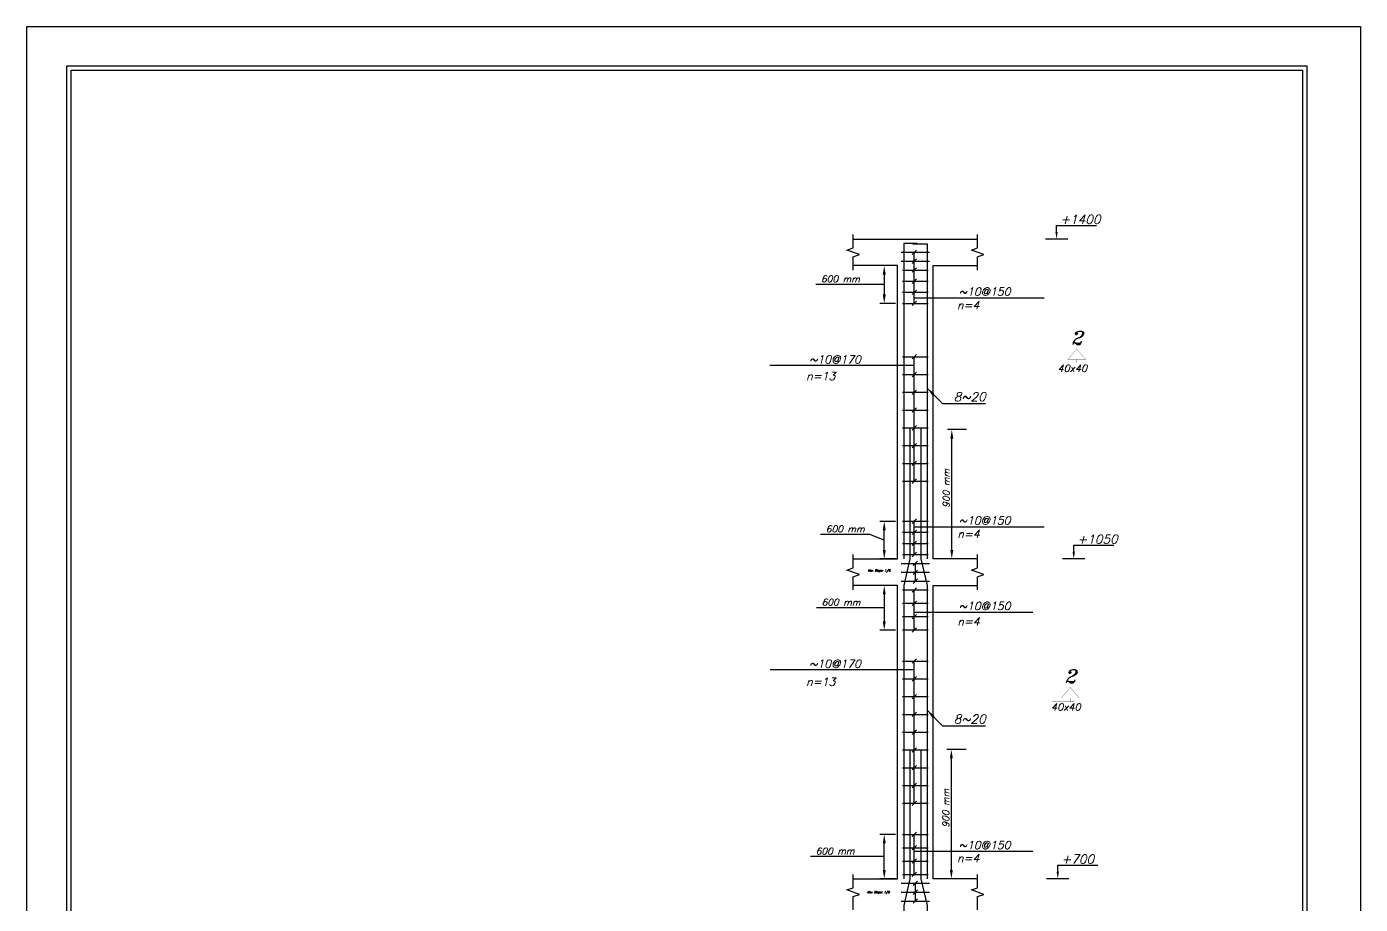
# Model space of a CAD drawing. Header units: inches. Extents: x -1152 to 1352, y 183 to 608.
# Drawn here: x 372.78 to 402.78, y 254.82 to 274.58 of the extents above; entities that cross this region are included whole.
import ezdxf
from ezdxf.enums import TextEntityAlignment as Align

# ---------------------------------------------------------------- set-up
doc = ezdxf.new("R2010")
doc.units = ezdxf.units.IN
doc.header["$MEASUREMENT"] = 0
doc.layers.add('SAZE_DRAWINGS', color=7, linetype='Continuous')
doc.styles.add('SAZE_STYLE', font='romancp.shx', dxfattribs={"oblique": 15})
doc.styles.add('SAZE_STYLE1', font='romant.shx', dxfattribs={"oblique": 15})
doc.dimstyles.new('SAZE_DIM_STYLE', dxfattribs={"dimtxt": 0.2, "dimasz": 0.2, "dimexe": 0.1, "dimexo": 0.05, "dimgap": 0.05, "dimtad": 0, "dimzin": 0, "dimdsep": 46, "dimtxsty": 'SAZE_STYLE', "dimcen": 0.09, "dimclrd": 2, "dimclre": 2, "dimclrt": 3, "dimadec": 0, "dimazin": 0, "dimtfac": 1, "dimtdec": 4, "dimtix": 1, "dimtmove": 1, "dimatfit": 3, "dimfxl": 1, "dimtolj": 1, "dimtzin": 0, "dimarcsym": 0})

# ---------------------------------------------------------------- blocks, each defined once
blk = doc.blocks.new('*D63')
at = {"layer": 'DEFPOINTS', "color": 0, "transparency": 16777216}
for p in [(392.066, 256.396), (392.366, 256.396), (392.366, 255.398)]:
    blk.add_point(p, dxfattribs=at)
at = {"layer": 'SAZE_DRAWINGS', "color": 2, "lineweight": -2, "transparency": 16777216}
for p, q in [((392.316, 256.396), (391.966, 256.396)), ((392.066, 255.598), (392.066, 256.196)), ((391.512, 255.897), (390.409, 255.897)), ((392.066, 255.897), (391.512, 255.897)), ((392.316, 255.398), (391.966, 255.398))]:
    blk.add_line(p, q, dxfattribs=at)
at = {"layer": 'SAZE_DRAWINGS', "color": 2, "transparency": 16777216}
for points in [[(392.033, 256.196), (392.1, 256.196), (392.066, 256.396)], [(392.033, 255.598), (392.1, 255.598), (392.066, 255.398)]]:
    blk.add_solid(points, dxfattribs=at)
at = {"layer": 'SAZE_DRAWINGS', "color": 3, "transparency": 16777216, "insert": (390.961, 256.022), "char_height": 0.15, "attachment_point": 5, "style": 'SAZE_STYLE'}
blk.add_mtext('\\A1;600 mm', dxfattribs=at)
blk = doc.blocks.new('*D64')
at = {"layer": 'DEFPOINTS', "color": 0, "transparency": 16777216}
for p in [(392.366, 261.998), (392.066, 260.996), (392.366, 260.996)]:
    blk.add_point(p, dxfattribs=at)
at = {"layer": 'SAZE_DRAWINGS', "color": 2, "lineweight": -2, "transparency": 16777216}
for p, q in [((392.316, 261.998), (391.966, 261.998)), ((392.066, 261.798), (392.066, 261.196)), ((391.646, 261.497), (390.543, 261.497)), ((392.066, 261.497), (391.646, 261.497)), ((392.316, 260.996), (391.966, 260.996))]:
    blk.add_line(p, q, dxfattribs=at)
at = {"layer": 'SAZE_DRAWINGS', "color": 2, "transparency": 16777216}
for points in [[(392.033, 261.798), (392.1, 261.798), (392.066, 261.998)], [(392.033, 261.196), (392.1, 261.196), (392.066, 260.996)]]:
    blk.add_solid(points, dxfattribs=at)
at = {"layer": 'SAZE_DRAWINGS', "color": 3, "transparency": 16777216, "insert": (391.094, 261.622), "char_height": 0.15, "attachment_point": 5, "style": 'SAZE_STYLE'}
blk.add_mtext('\\A1;600 mm', dxfattribs=at)
blk = doc.blocks.new('*D59')
at = {"layer": 'DEFPOINTS', "color": 0, "transparency": 16777216}
for p in [(392.066, 263.443), (392.366, 263.443), (392.366, 262.598)]:
    blk.add_point(p, dxfattribs=at)
at = {"layer": 'SAZE_DRAWINGS', "color": 2, "lineweight": -2, "transparency": 16777216}
for p, q in [((392.316, 263.443), (391.966, 263.443)), ((391.739, 263.147), (390.636, 263.147)), ((392.066, 263.021), (391.739, 263.147)), ((392.066, 262.798), (392.066, 263.243)), ((392.316, 262.598), (391.966, 262.598))]:
    blk.add_line(p, q, dxfattribs=at)
at = {"layer": 'SAZE_DRAWINGS', "color": 2, "transparency": 16777216}
for points in [[(392.033, 263.243), (392.1, 263.243), (392.066, 263.443)], [(392.033, 262.798), (392.1, 262.798), (392.066, 262.598)]]:
    blk.add_solid(points, dxfattribs=at)
at = {"layer": 'SAZE_DRAWINGS', "color": 3, "transparency": 16777216, "insert": (391.188, 263.272), "char_height": 0.15, "attachment_point": 5, "style": 'SAZE_STYLE'}
blk.add_mtext('\\A1;600 mm', dxfattribs=at)
blk = doc.blocks.new('*D60')
at = {"layer": 'DEFPOINTS', "color": 0, "transparency": 16777216}
for p in [(392.366, 269.198), (392.066, 268.349), (392.366, 268.349)]:
    blk.add_point(p, dxfattribs=at)
at = {"layer": 'SAZE_DRAWINGS', "color": 2, "lineweight": -2, "transparency": 16777216}
for p, q in [((392.316, 269.198), (391.966, 269.198)), ((392.066, 268.998), (392.066, 268.549)), ((391.631, 268.774), (390.528, 268.774)), ((392.066, 268.774), (391.631, 268.774)), ((392.316, 268.349), (391.966, 268.349))]:
    blk.add_line(p, q, dxfattribs=at)
at = {"layer": 'SAZE_DRAWINGS', "color": 2, "transparency": 16777216}
for points in [[(392.033, 268.998), (392.1, 268.998), (392.066, 269.198)], [(392.033, 268.549), (392.1, 268.549), (392.066, 268.349)]]:
    blk.add_solid(points, dxfattribs=at)
at = {"layer": 'SAZE_DRAWINGS', "color": 3, "transparency": 16777216, "insert": (391.08, 268.899), "char_height": 0.15, "attachment_point": 5, "style": 'SAZE_STYLE'}
blk.add_mtext('\\A1;600 mm', dxfattribs=at)
blk = doc.blocks.new('jytyjt')
at = {"color": 6}
for p, q in [((2157.49, 1354.17), (2574.37, 1354.17)), ((2574.37, 1354.17), (2574.37, 1054.17)), ((2574.37, 1054.17), (2157.49, 1054.17))]:
    blk.add_line(p, q, dxfattribs=at)
blk = doc.blocks.new('*D498')
at = {"layer": 'DEFPOINTS', "color": 0, "transparency": 16777216}
for p in [(393.576, 258.307), (393.956, 258.307), (393.876, 255.398)]:
    blk.add_point(p, dxfattribs=at)
at = {"layer": 'SAZE_DRAWINGS', "color": 2, "lineweight": -2, "transparency": 16777216}
for p, q in [((393.906, 258.307), (393.476, 258.307)), ((393.576, 255.598), (393.576, 258.107)), ((393.826, 255.398), (393.476, 255.398))]:
    blk.add_line(p, q, dxfattribs=at)
at = {"layer": 'SAZE_DRAWINGS', "color": 2, "transparency": 16777216}
for points in [[(393.543, 258.107), (393.61, 258.107), (393.576, 258.307)], [(393.543, 255.598), (393.61, 255.598), (393.576, 255.398)]]:
    blk.add_solid(points, dxfattribs=at)
at = {"layer": 'SAZE_DRAWINGS', "color": 3, "transparency": 16777216, "insert": (393.451, 256.986), "char_height": 0.15, "attachment_point": 5, "rotation": 90, "style": 'SAZE_STYLE'}
blk.add_mtext('\\A1;{\\Fromancp|c178;9}00 mm', dxfattribs=at)
blk = doc.blocks.new('*D499')
at = {"layer": 'DEFPOINTS', "color": 0, "transparency": 16777216}
for p in [(393.586, 265.507), (393.966, 265.507), (393.886, 262.598)]:
    blk.add_point(p, dxfattribs=at)
at = {"layer": 'SAZE_DRAWINGS', "color": 2, "lineweight": -2, "transparency": 16777216}
for p, q in [((393.916, 265.507), (393.486, 265.507)), ((393.586, 262.798), (393.586, 265.307)), ((393.836, 262.598), (393.486, 262.598))]:
    blk.add_line(p, q, dxfattribs=at)
at = {"layer": 'SAZE_DRAWINGS', "color": 2, "transparency": 16777216}
for points in [[(393.553, 265.307), (393.62, 265.307), (393.586, 265.507)], [(393.553, 262.798), (393.62, 262.798), (393.586, 262.598)]]:
    blk.add_solid(points, dxfattribs=at)
at = {"layer": 'SAZE_DRAWINGS', "color": 3, "transparency": 16777216, "insert": (393.461, 264.186), "char_height": 0.15, "attachment_point": 5, "rotation": 90, "style": 'SAZE_STYLE'}
blk.add_mtext('\\A1;{\\Fromancp|c178;9}00 mm', dxfattribs=at)

msp = doc.modelspace()

# ---------------------------------------------------------------- linework, layer by layer
at = {"color": 8}
for p, q in [((373.67568, 273.69548), (401.57568, 273.69548)), ((373.67568, 233.68968), (373.67568, 273.69548)), ((401.57568, 273.69548), (401.57568, 233.68968)), ((373.77568, 273.59548), (401.47568, 273.59548)), ((373.77568, 233.78968), (373.77568, 273.59548)), ((401.47568, 273.59548), (401.47568, 233.78968))]:
    msp.add_line(p, q, dxfattribs=at)
at = {"layer": 'SAZE_DRAWINGS', "color": 3}
for p, q in [((391.36638, 269.79792), (394.16638, 269.79792)), ((396.19273, 269.79792), (395.69273, 269.79792)), ((392.44638, 269.49792), (393.08638, 269.49792)), ((392.44638, 269.29792), (393.08638, 269.29792)), ((392.47938, 269.09792), (393.05338, 269.09792)), ((392.47938, 268.84792), (393.05338, 268.84792)), ((392.47938, 268.59792), (393.05338, 268.59792)), ((392.47938, 268.34792), (393.05338, 268.34792)), ((392.47938, 267.14792), (393.05338, 267.14792)), ((392.47938, 266.74792), (393.05338, 266.74792)), ((392.47938, 266.34792), (393.05338, 266.34792)), ((392.47938, 265.94792), (393.05338, 265.94792)), ((392.47938, 265.54792), (393.05338, 265.54792)), ((392.47938, 265.14792), (393.05338, 265.14792)), ((392.47938, 264.74792), (393.05338, 264.74792)), ((392.47938, 264.34792), (393.05338, 264.34792)), ((392.47938, 263.44792), (393.05338, 263.44792)), ((392.47938, 263.19792), (393.05338, 263.19792)), ((392.47938, 262.94792), (393.05338, 262.94792)), ((392.47938, 262.69792), (393.05338, 262.69792)), ((396.57886, 262.59792), (396.07886, 262.59792)), ((392.44638, 262.49792), (393.08638, 262.49792)), ((392.44638, 262.29792), (393.08638, 262.29792)), ((392.44638, 262.09792), (393.08638, 262.09792)), ((392.47938, 261.89792), (393.05338, 261.89792)), ((392.47938, 261.59792), (393.05338, 261.59792)), ((392.47938, 261.29792), (393.05338, 261.29792)), ((392.47938, 260.99792), (393.05338, 260.99792)), ((392.47938, 260.29792), (393.05338, 260.29792)), ((392.47938, 259.89792), (393.05338, 259.89792)), ((392.47938, 259.49792), (393.05338, 259.49792)), ((392.47938, 259.09792), (393.05338, 259.09792)), ((392.47938, 258.69792), (393.05338, 258.69792)), ((392.47938, 258.29792), (393.05338, 258.29792)), ((392.47938, 257.89792), (393.05338, 257.89792)), ((392.47938, 257.49792), (393.05338, 257.49792)), ((392.47938, 257.09792), (393.05338, 257.09792)), ((392.47938, 256.39792), (393.05338, 256.39792)), ((392.47938, 256.09792), (393.05338, 256.09792)), ((392.47938, 255.79792), (393.05338, 255.79792)), ((392.47938, 255.49792), (393.05338, 255.49792)), ((396.21895, 255.39792), (395.71895, 255.39792)), ((392.44638, 255.29792), (393.08638, 255.29792)), ((392.44638, 255.09792), (393.08638, 255.09792)), ((392.44638, 254.89792), (393.08638, 254.89792))]:
    msp.add_line(p, q, dxfattribs=at)
at = {"layer": 'SAZE_DRAWINGS', "color": 2}
for p, q in [((392.69138, 269.44792), (392.79138, 269.54792)), ((392.74138, 269.29792), (392.74138, 269.49792)), ((392.69138, 269.24792), (392.79138, 269.34792)), ((392.79138, 269.14792), (392.69138, 269.04792)), ((392.74138, 268.34792), (392.74138, 269.29792)), ((392.79138, 268.89792), (392.69138, 268.79792)), ((392.79138, 268.64792), (392.69138, 268.54792)), ((392.79138, 268.39792), (392.69138, 268.29792)), ((392.74138, 268.47292), (395.66675, 268.47292)), ((392.79138, 267.19792), (392.69138, 267.09792)), ((392.74138, 264.34792), (392.74138, 267.14792)), ((392.74138, 266.94792), (389.49281, 266.94792)), ((392.79138, 266.79792), (392.69138, 266.69792)), ((392.79138, 266.39792), (392.69138, 266.29792)), ((392.79138, 265.99792), (392.69138, 265.89792)), ((392.79138, 265.59792), (392.69138, 265.49792)), ((392.79138, 265.19792), (392.69138, 265.09792)), ((392.79138, 264.79792), (392.69138, 264.69792)), ((392.79138, 264.39792), (392.69138, 264.29792)), ((392.79138, 263.49792), (392.69138, 263.39792)), ((392.74138, 262.69792), (392.74138, 263.44792)), ((392.79138, 263.24792), (392.69138, 263.14792)), ((392.74138, 263.32292), (395.66675, 263.32292)), ((392.79138, 262.99792), (392.69138, 262.89792)), ((392.79138, 262.74792), (392.69138, 262.64792)), ((392.71638, 262.44792), (392.81638, 262.54792)), ((392.71638, 262.24792), (392.81638, 262.34792)), ((392.76638, 262.09792), (392.76638, 262.49792)), ((392.79138, 261.94792), (392.69138, 261.84792)), ((392.71638, 262.04792), (392.81638, 262.14792)), ((392.79138, 261.64792), (392.69138, 261.54792)), ((392.74138, 260.99792), (392.74138, 261.89792)), ((392.79138, 261.34792), (392.69138, 261.24792)), ((392.74138, 261.39792), (395.40961, 261.39792)), ((392.79138, 261.04792), (392.69138, 260.94792)), ((392.79138, 260.34792), (392.69138, 260.24792)), ((392.74138, 257.09792), (392.74138, 260.29792)), ((392.74138, 260.09792), (389.50138, 260.09792)), ((392.79138, 259.94792), (392.69138, 259.84792)), ((392.79138, 259.54792), (392.69138, 259.44792)), ((392.79138, 259.14792), (392.69138, 259.04792)), ((392.79138, 258.74792), (392.69138, 258.64792)), ((392.79138, 258.34792), (392.69138, 258.24792)), ((392.79138, 257.94792), (392.69138, 257.84792)), ((392.79138, 257.54792), (392.69138, 257.44792)), ((392.79138, 257.14792), (392.69138, 257.04792)), ((392.79138, 256.44792), (392.69138, 256.34792)), ((392.74138, 255.49792), (392.74138, 256.39792)), ((392.79138, 256.14792), (392.69138, 256.04792)), ((392.74138, 256.01792), (395.40961, 256.01792)), ((392.79138, 255.84792), (392.69138, 255.74792)), ((392.79138, 255.54792), (392.69138, 255.44792)), ((392.71638, 255.24792), (392.81638, 255.34792)), ((392.71638, 255.04792), (392.81638, 255.14792)), ((392.76638, 254.89792), (392.76638, 255.29792)), ((392.71638, 254.84792), (392.81638, 254.94792))]:
    msp.add_line(p, q, dxfattribs=at)
at = {"layer": 'SAZE_DRAWINGS', "color": 3}
for points in [[(395.94273, 269.95792), (395.94273, 270.10329), (396.14273, 270.10329), (396.84219, 270.10329)], [(391.36638, 262.59792), (392.36638, 262.59792), (392.36638, 269.19792), (391.36638, 269.19792)], [(394.16638, 262.59792), (393.16638, 262.59792), (393.16638, 269.19792), (394.16638, 269.19792)], [(396.32886, 262.75792), (396.32886, 262.90329), (396.52886, 262.90329), (397.22831, 262.90329)], [(391.36638, 255.39792), (392.36638, 255.39792), (392.36638, 261.99792), (391.36638, 261.99792)], [(394.16638, 255.39792), (393.16638, 255.39792), (393.16638, 261.99792), (394.16638, 261.99792)], [(395.96895, 255.55792), (395.96895, 255.70329), (396.16895, 255.70329), (396.86841, 255.70329)]]:
    msp.add_lwpolyline(points, dxfattribs=at)
at = {"layer": 'SAZE_DRAWINGS', "color": 1}
for points in [[(391.36638, 269.09792), (391.36638, 269.39792), (391.50638, 269.44792), (391.22638, 269.54792), (391.36638, 269.59792), (391.36638, 269.89792)], [(394.16638, 269.09792), (394.16638, 269.39792), (394.30638, 269.44792), (394.02638, 269.54792), (394.16638, 269.59792), (394.16638, 269.89792)], [(391.36638, 261.89792), (391.36638, 262.19792), (391.50638, 262.24792), (391.22638, 262.34792), (391.36638, 262.39792), (391.36638, 262.69792)], [(394.16638, 261.89792), (394.16638, 262.19792), (394.30638, 262.24792), (394.02638, 262.34792), (394.16638, 262.39792), (394.16638, 262.69792)], [(391.36638, 254.69792), (391.36638, 254.99792), (391.50638, 255.04792), (391.22638, 255.14792), (391.36638, 255.19792), (391.36638, 255.49792)], [(394.16638, 254.69792), (394.16638, 254.99792), (394.30638, 255.04792), (394.02638, 255.14792), (394.16638, 255.19792), (394.16638, 255.49792)]]:
    msp.add_lwpolyline(points, dxfattribs=at)
at = {"layer": 'SAZE_DRAWINGS', "color": 6}
for points in [[(392.8065, 269.69792), (392.50438, 269.69792), (392.50438, 262.59792)], [(392.71276, 269.68568), (393.02838, 269.68781), (393.02838, 262.59792)], [(392.64238, 265.54792), (392.64238, 262.59792), (392.50438, 261.99792), (392.50438, 255.39792)], [(392.89038, 265.54792), (392.89038, 262.59792), (393.02838, 261.99792), (393.02838, 255.39792)], [(392.64238, 258.29792), (392.64238, 255.39792), (392.50438, 254.79792), (392.50438, 248.19792)], [(392.89038, 258.29792), (392.89038, 255.39792), (393.02838, 254.79792), (393.02838, 248.19792)]]:
    msp.add_lwpolyline(points, dxfattribs=at)
at = {"layer": 'SAZE_DRAWINGS', "color": 3, "const_width": 0.005}
for points in [[(396.19681, 267.08655), (396.59681, 267.08655), (396.39681, 267.32655)], [(396.05028, 259.46661), (396.45028, 259.46661), (396.25028, 259.70661)]]:
    msp.add_lwpolyline(points, close=True, dxfattribs=at)
for points in [[(396.39681, 267.08655), (396.39681, 267.00655), (396.49681, 267.00655), (395.99681, 267.00655)], [(396.25028, 259.46661), (396.25028, 259.38661), (396.35028, 259.38661), (395.85028, 259.38661)]]:
    msp.add_lwpolyline(points, dxfattribs=at)
at = {"layer": 'SAZE_DRAWINGS', "color": 3}
for points in [[(395.9694, 269.95792), (395.94273, 269.79792), (395.91607, 269.95792)], [(396.35553, 262.75792), (396.32886, 262.59792), (396.30219, 262.75792)], [(395.99562, 255.55792), (395.96895, 255.39792), (395.94229, 255.55792)]]:
    msp.add_solid(points, dxfattribs=at)

# ---------------------------------------------------------------- block references
at = {"xscale": 0.1000000000003638, "yscale": 0.1000000000003638, "zscale": 0.1000000000003638, "rotation": 90}
msp.add_blockref('jytyjt', (508.1929, 17.1402), dxfattribs=at)

# ---------------------------------------------------------------- texts
at = {"layer": 'SAZE_DRAWINGS', "color": 2, "style": 'SAZE_STYLE', "oblique": 15}
for s, p in [('~10@150', (393.74138, 268.52292)), ('n=4', (393.70378, 268.21745)), ('n=13', (390.31059, 266.62189)), ('~10@150', (393.74138, 263.37292)), ('n=4', (393.71275, 263.06872)), ('~10@150', (393.74138, 261.44792)), ('n=4', (393.71278, 261.09886)), ('n=13', (390.31044, 259.74154)), ('~10@150', (393.74138, 256.06792)), ('n=4', (393.7038, 255.77221))]:
    msp.add_text(s, height=0.18, dxfattribs=at).set_placement(p)
at = {"layer": 'SAZE_DRAWINGS', "color": 3, "style": 'SAZE_STYLE1', "oblique": 15}
for p in [(396.39681, 267.42655), (396.25028, 259.80661)]:
    msp.add_text('2', height=0.3, dxfattribs=at).set_placement(p, align=Align.CENTER)
at = {"layer": 'SAZE_DRAWINGS', "color": 2, "style": 'SAZE_STYLE', "oblique": 15}
for p in [(391.54138, 266.99792), (391.54138, 260.14792)]:
    msp.add_text('~10@170', height=0.18, dxfattribs=at).set_placement(p, align=Align.RIGHT)
at = {"layer": 'SAZE_DRAWINGS', "color": 3, "style": 'SAZE_STYLE1', "oblique": 15}
for p in [(396.29681, 266.96655), (396.15028, 259.34661)]:
    msp.add_text('40x40', height=0.16, dxfattribs=at).set_placement(p, align=Align.TOP_CENTER)
at = {"layer": 'SAZE_DRAWINGS', "color": 2, "style": 'SAZE_STYLE1', "oblique": 15}
for p in [(391.94907, 262.33517), (391.93348, 255.09651)]:
    msp.add_text('Max Slope: 1/6', height=0.0476804, dxfattribs=at).set_placement(p, align=Align.MIDDLE_CENTER)
at = {"layer": 'SAZE_DRAWINGS', "color": 3, "char_height": 0.2, "attachment_point": 7, "style": 'SAZE_STYLE'}
for s, insert in [('+1400', (396.02307, 270.14155)), ('\\A1;8~20', (393.62838, 266.14435)), ('+1050', (396.4092, 262.94155)), ('\\A1;8~20', (393.62838, 258.89292)), ('+700', (396.04929, 255.74155))]:
    msp.add_mtext(s, dxfattribs=dict(at, insert=insert))

# ---------------------------------------------------------------- dimensions: what is measured, and where the dimension line sits
at = {"layer": 'SAZE_DRAWINGS', "color": 3}
for base, p1, p2, text, picture, middle in [((392.06638, 268.34926), (392.36638, 269.19792), (392.36638, 268.34926), '600 mm', '*D60', (391.58119, 268.77359)), ((393.58618, 265.50699), (393.88618, 262.59792), (393.96618, 265.50699), '{\\Fromancp|c178;9}00 mm', '*D499', (393.58618, 264.18649)), ((392.06638, 263.44314), (392.36638, 262.59792), (392.36638, 263.44314), '600 mm', '*D59', (391.68903, 263.14681)), ((392.06638, 260.99601), (392.36638, 261.99792), (392.36638, 260.99601), '600 mm', '*D64', (391.59563, 261.49696)), ((393.57639, 258.30699), (393.87639, 255.39792), (393.95639, 258.30699), '{\\Fromancp|c178;9}00 mm', '*D498', (393.57639, 256.98649)), ((392.06638, 256.39607), (392.36638, 255.39792), (392.36638, 256.39607), '600 mm', '*D63', (391.46216, 255.89699))]:
    dim = msp.add_linear_dim(base=base, p1=p1, p2=p2, angle=90, text=text, dimstyle='SAZE_DIM_STYLE', override={"dimtxt": 0.15, "dimtad": 1, "dimtoh": 1, "dimdec": 1, "dimlfac": 50, "dimrnd": 0.5, "dimzin": 8}, dxfattribs=at)
    dim.commit()
    dim.dimension.update_dxf_attribs({"geometry": picture, "text_midpoint": middle, "dimtype": 160})

# ---------------------------------------------------------------- leaders
at = {"layer": 'SAZE_DRAWINGS', "color": 30, "annotation_type": 0, "has_hookline": 1, "hookline_direction": 0, "text_width": 0.71889}
for points in [[(393.02838, 266.44435), (393.37838, 266.09435), (393.57838, 266.09435)], [(393.02838, 259.19292), (393.37838, 258.84292), (393.57838, 258.84292)]]:
    msp.add_leader(points, dimstyle='SAZE_DIM_STYLE', override={"dimasz": 0.2, "dimgap": 0.05, "dimtad": 1, "dimtoh": 1, "dimrnd": 0.05, "dimclrd": 2}, dxfattribs=at)

doc.saveas('drawing.dxf')
